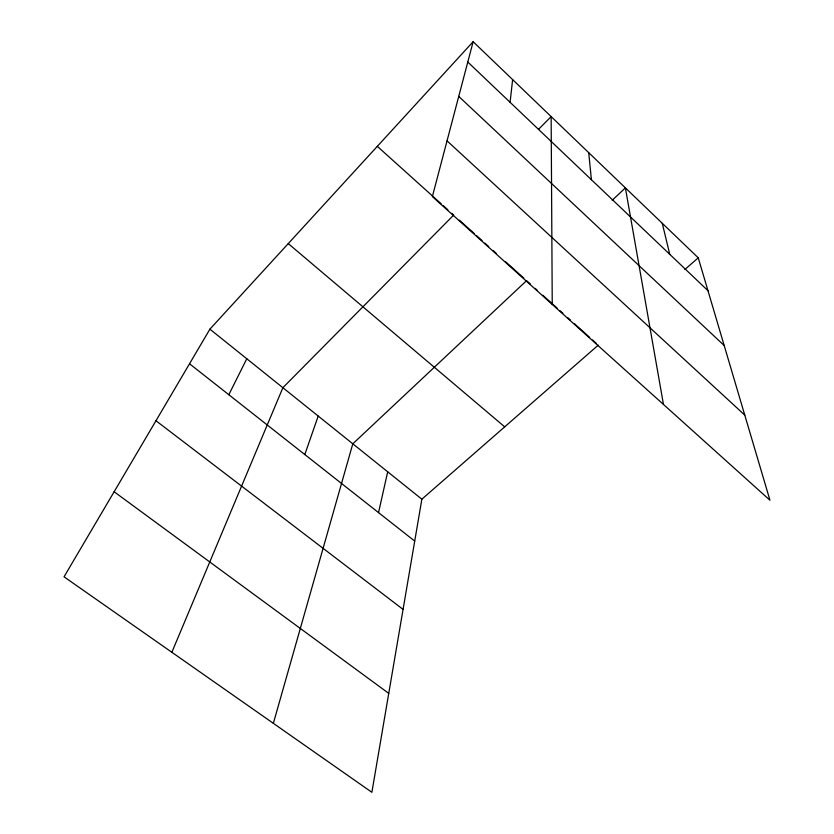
<?xml version="1.0" encoding="UTF-8"?>
<svg xmlns="http://www.w3.org/2000/svg" width="834" height="834" viewBox="0 0 834 834"><rect width="100%" height="100%" fill="white"/><g stroke="black" fill="none" stroke-linecap="round" stroke-linejoin="round"><path stroke-width="1.25" d="M510.095 102.311L512.629 79.616M598.27 345.13L421.858 499.201L371.881 792.3L64.041 576.805L209.907 329.169L473.139 41.7L698.246 257.821L769.959 500.244L432.366 196.584L473.139 41.7M378.532 512.608L387.695 471.804M273.354 723.328L352.803 443.803L526.588 280.641L530.414 284.081M304.806 454.54L318.213 416.051M171.867 652.282L282.882 387.706L453.706 215.068L451.767 213.327M228.829 394.722L246.791 358.756M538.441 129.437L551.149 116.593L552.244 304.41M612.156 200.306L625.396 187.879L663.468 404.459M684.86 269.507L698.246 257.821M114.133 491.758L388.748 693.377M155.958 420.743L403.072 609.393M189.526 363.77L414.717 541.099M209.907 329.169L421.858 499.201M288.262 243.601L504.706 426.852M377.312 146.346L441.123 203.757M443.062 205.498L447.9 209.845M459.378 220.176L474.504 233.781M476.391 235.48L482.062 240.588M484.898 243.132L488.682 246.541M493.415 250.794L496.261 253.359M505.738 261.886L523.752 278.087M535.178 288.376L537.086 290.086M542.809 295.236L557.122 308.111M559.989 310.686L562.846 313.271M567.641 317.577L570.508 320.152M574.334 323.602L589.659 337.384M592.526 339.97L596.352 343.41M447.034 140.842L744.762 415.082M458.742 96.4L724.183 345.526M467.791 62.029L707.972 290.701M662.269 223.283L669.744 254.307M588.721 152.674L591.41 179.737"/></g></svg>
